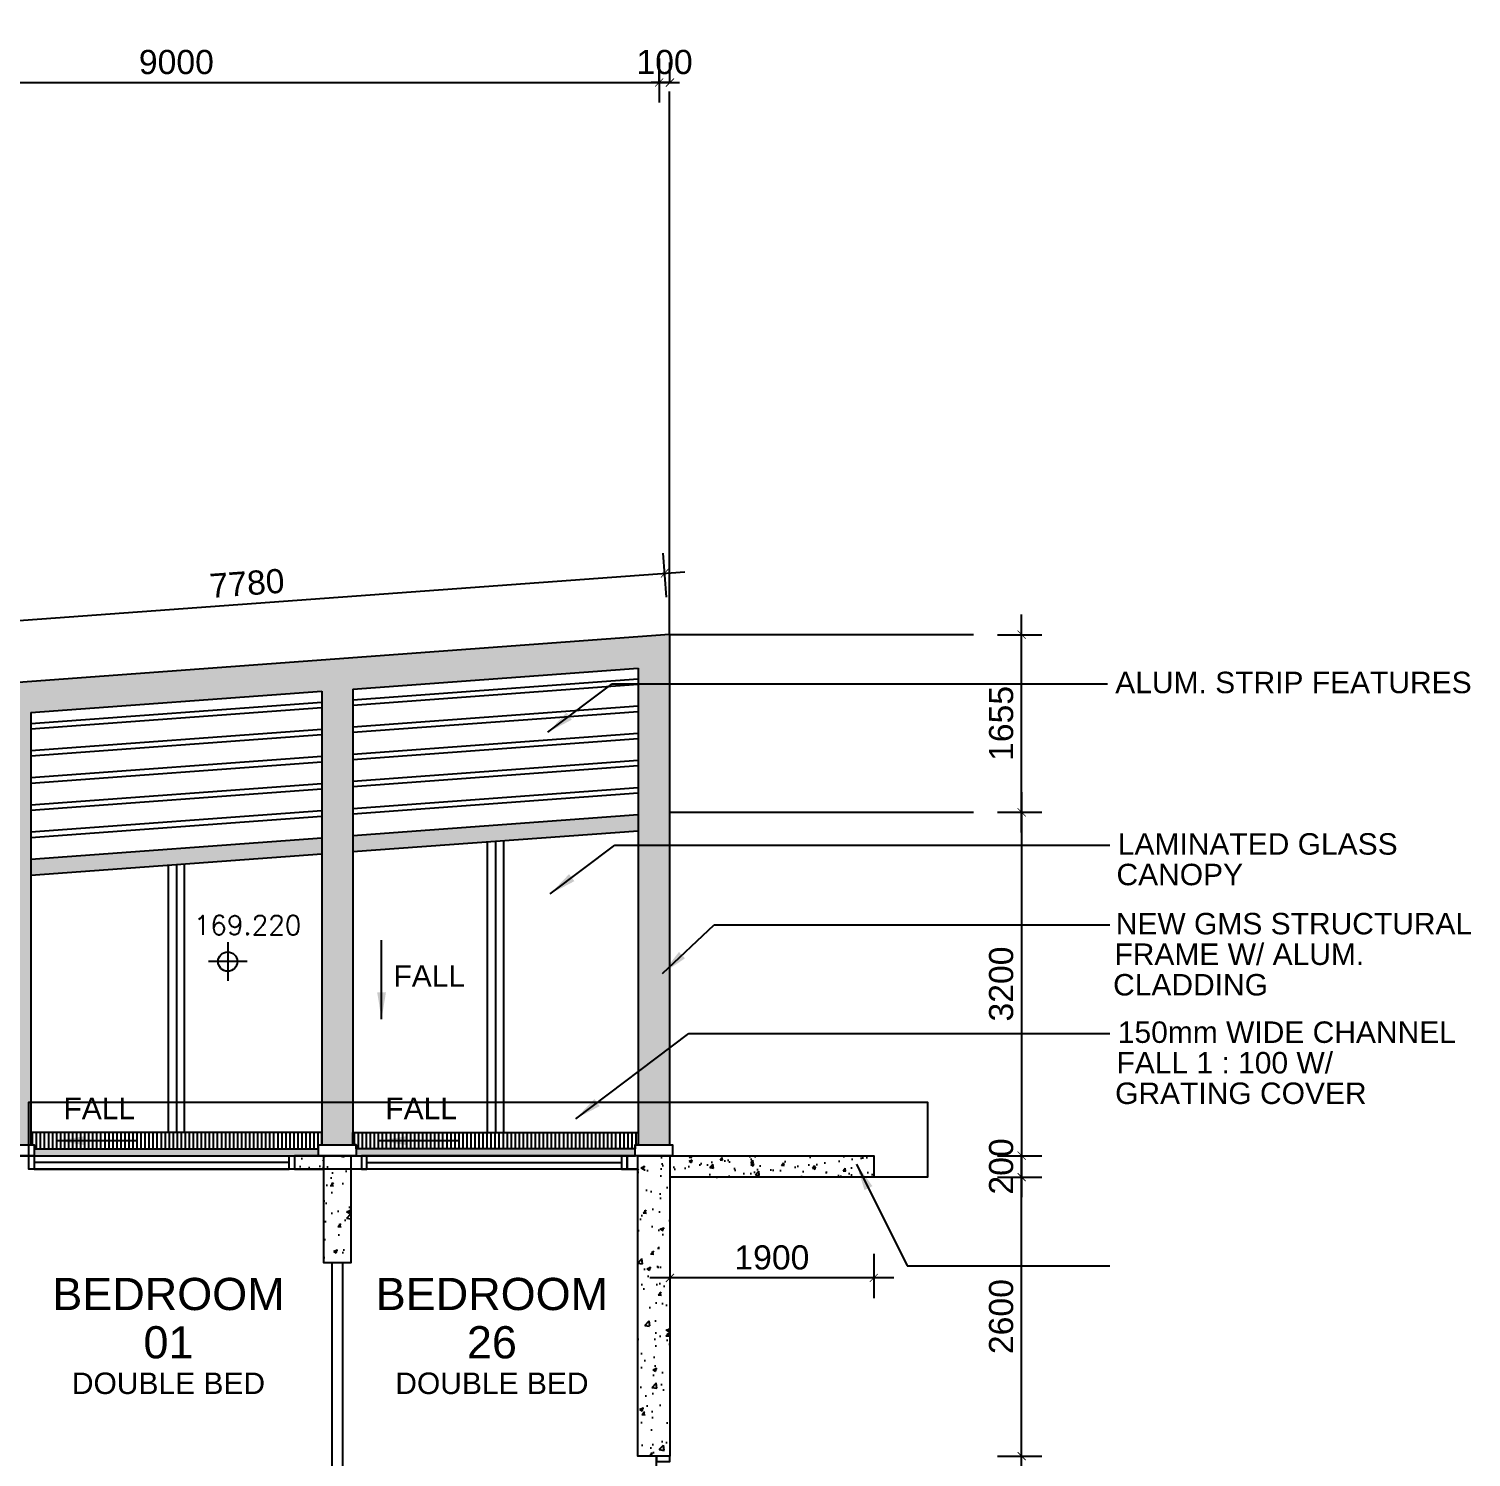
# Model space of a CAD drawing. Header units: millimetres. Extents: x 0 to 69068, y 299 to 37257.
# Drawn here: x 55625 to 69068, y 21113 to 34422 of the extents above; entities that cross this region are included whole.
import ezdxf
from ezdxf.enums import TextEntityAlignment as Align

# ---------------------------------------------------------------- set-up
doc = ezdxf.new("R2010")
doc.units = ezdxf.units.MM
doc.layers.get('Defpoints').update_dxf_attribs({"color": 8})
for name, color, linetype in [('Architectural Features', 8, 'Continuous'), ('arrow', 8, 'Continuous'), ('CANOPY', 8, 'Continuous'), ('DLN032__', 8, 'Continuous'), ('Dry Wall', 8, 'Continuous'), ('GBP Dim', 8, 'Continuous'), ('GBP Text 200', 8, 'Continuous'), ('GBP Text 250', 8, 'Continuous'), ('GBP_MARKS', 8, 'Continuous'), ('hatch', 8, 'Continuous'), ('LEVEL', 8, 'Continuous'), ('TEXT', 8, 'Continuous'), ('WALL-NEW', 8, 'Continuous'), ('WALL-STRUCTURE', 8, 'Continuous'), ('WINDOW', 8, 'Continuous'), ('zzz-room mix', 8, 'Continuous')]:
    doc.layers.add(name, color=color, linetype=linetype)
doc.styles.add('BH', font='arial.ttf')
doc.styles.add('ROMANS', font='romans.shx')
doc.styles.get("Standard").update_dxf_attribs({"font": 'arial.ttf'})
doc.dimstyles.new('200 GBP', dxfattribs={"dimscale": 1.5, "dimtxt": 150, "dimasz": 50, "dimexe": 125, "dimexo": 50, "dimgap": 50, "dimtad": 1, "dimdec": 0, "dimzin": 0, "dimdsep": 46, "dimtxsty": 'BH', "dimblk": 'ARCHTICK', "dimcen": 0.09, "dimdle": 125, "dimclrd": 9, "dimclre": 9, "dimclrt": 1, "dimadec": 0, "dimazin": 0, "dimtfac": 1, "dimtdec": 0, "dimtix": 1, "dimtmove": 2, "dimatfit": 3, "dimldrblk": 'ARCHTICK', "dimfxl": 300, "dimfxlon": 1, "dimtolj": 1, "dimtzin": 0, "dimarcsym": 0})
doc.dimstyles.get("Standard").update_dxf_attribs({"dimtxt": 0.18, "dimasz": 0.18, "dimexe": 0.18, "dimexo": 0.0625, "dimgap": 0.09, "dimtad": 0, "dimtih": 1, "dimtoh": 1, "dimdec": 4, "dimzin": 0, "dimdsep": 46, "dimtxsty": 'Standard', "dimcen": 0.09, "dimadec": 0, "dimazin": 0, "dimtfac": 1, "dimtdec": 4, "dimtofl": 0, "dimtmove": 0, "dimatfit": 3, "dimfxl": 1, "dimtolj": 1, "dimtzin": 0, "dimarcsym": 0})
pattern_1 = [(50, (-578661.28, 750822.8), (364.36934, -31.87817), [38.1, -419.1]), (355, (-578661.28, 750822.8), (-70.48565, 382.11329), [30.48, -335.28]), (100.451, (-578630.9, 750820.15), (293.885, 350.23338), [32.38, -356.18]), (46.1842, (-578661.3, 750924.4), (542.15808, -84.08466), [57.15, -628.65]), (96.6356, (-578616.1, 750917.4), (474.80847, 494.8511), [48.57, -534.27]), (351.184, (-578661.3, 750924.4), (474.8092, 494.85024), [45.72, -502.92]), (21, (-578610.48, 750899), (303.22976, -204.53104), [38.1, -419.1]), (326, (-578610.48, 750899), (123.60406, 368.37593), [30.48, -335.28]), (71.4514, (-578585.2, 750881.97), (426.83298, 163.84572), [32.38, -356.18]), (37.5, (-578661.28, 750822.81), (6.177207, 169.110078), [0, -331.216, 0, -340.36, 0, -336.55]), (7.5, (-578661.28, 750822.81), (133.639325, 200.36115), [0, -194.056, 0, -323.596, 0, -128.27]), (327.5, (-578774.56, 750822.81), (271.18119, -11.457488), [0, -127, 0, -396.24, 0, -525.78]), (317.5, (-578825.36, 750822.8), (296.25836, 50.85298), [0, -165.1, 0, -263.144, 0, -373.38])]

# ---------------------------------------------------------------- blocks, each defined once
blk = doc.blocks.new('_ArchTick')
at = {"color": 0, "const_width": 0.1}
blk.add_lwpolyline([(0.5, 0.5), (-0.5, -0.5)], dxfattribs=at)
blk = doc.blocks.new('*D256')
at = {"layer": 'Defpoints', "color": 0, "transparency": 16777216}
for p in [(52500, 34422), (61500, 34422), (61500, 33922)]:
    blk.add_point(p, dxfattribs=at)
at = {"layer": 'GBP Dim', "color": 9, "lineweight": -2, "transparency": 16777216}
for p, q in [((52500, 34147), (52500, 33735)), ((61500, 34147), (61500, 33735)), ((52313, 33922), (61688, 33922))]:
    blk.add_line(p, q, dxfattribs=at)
at = {"layer": 'GBP Dim', "color": 9, "lineweight": -2, "transparency": 16777216, "xscale": 75, "yscale": 75, "zscale": 75, "rotation": 180}
blk.add_blockref('_ArchTick', (52500, 33922), dxfattribs=at)
at = {"layer": 'GBP Dim', "color": 9, "lineweight": -2, "transparency": 16777216, "xscale": 75, "yscale": 75, "zscale": 75}
blk.add_blockref('_ArchTick', (61500, 33922), dxfattribs=at)
at = {"layer": 'GBP Dim', "transparency": 16777216, "insert": (57000, 34112), "char_height": 225, "attachment_point": 5, "style": 'BH'}
blk.add_mtext('\\A1;9000', dxfattribs=at)
blk = doc.blocks.new('*D272')
at = {"layer": 'Defpoints', "color": 0, "transparency": 16777216}
for p in [(62100, 23723), (64878, 23723), (62100, 21123)]:
    blk.add_point(p, dxfattribs=at)
at = {"layer": 'GBP Dim', "color": 9, "lineweight": -2, "transparency": 16777216}
for p, q in [((64878, 20935), (64878, 23910)), ((64653, 23723), (65066, 23723)), ((64653, 21123), (65066, 21123))]:
    blk.add_line(p, q, dxfattribs=at)
at = {"layer": 'GBP Dim', "color": 9, "lineweight": -2, "transparency": 16777216, "xscale": 75, "yscale": 75, "zscale": 75}
for p, rotation in [((64878, 23723), 90), ((64878, 21123), 270)]:
    blk.add_blockref('_ArchTick', p, dxfattribs=dict(at, rotation=rotation))
at = {"layer": 'GBP Dim', "transparency": 16777216, "insert": (64688, 22423), "char_height": 225, "attachment_point": 5, "rotation": 90, "style": 'BH'}
blk.add_mtext('\\A1;2600', dxfattribs=at)
blk = doc.blocks.new('*D278')
at = {"layer": 'Defpoints', "color": 0, "transparency": 16777216}
for p in [(64428, 27122), (64428, 23922), (64878, 23922)]:
    blk.add_point(p, dxfattribs=at)
at = {"layer": 'GBP Dim', "color": 9, "lineweight": -2, "transparency": 16777216}
for p, q in [((64878, 27310), (64878, 23735)), ((64653, 27122), (65065, 27122)), ((64653, 23922), (65065, 23922))]:
    blk.add_line(p, q, dxfattribs=at)
at = {"layer": 'GBP Dim', "color": 9, "lineweight": -2, "transparency": 16777216, "xscale": 75, "yscale": 75, "zscale": 75}
for p, rotation in [((64878, 27122), 90), ((64878, 23922), 270)]:
    blk.add_blockref('_ArchTick', p, dxfattribs=dict(at, rotation=rotation))
at = {"layer": 'GBP Dim', "transparency": 16777216, "insert": (64688, 25522), "char_height": 225, "attachment_point": 5, "rotation": 90, "style": 'BH'}
blk.add_mtext('\\A1;3200', dxfattribs=at)
blk = doc.blocks.new('*D293')
at = {"layer": 'Defpoints', "color": 0, "transparency": 16777216}
for p in [(61600, 23722), (63500, 23722), (61600, 22783)]:
    blk.add_point(p, dxfattribs=at)
at = {"layer": 'GBP Dim', "color": 9, "lineweight": -2, "transparency": 16777216}
for p, q in [((61600, 23008), (61600, 22596)), ((63500, 23008), (63500, 22596)), ((63687, 22783), (61412, 22783))]:
    blk.add_line(p, q, dxfattribs=at)
at = {"layer": 'GBP Dim', "color": 9, "lineweight": -2, "transparency": 16777216, "xscale": 75, "yscale": 75, "zscale": 75, "rotation": 180}
blk.add_blockref('_ArchTick', (61600, 22783), dxfattribs=at)
at = {"layer": 'GBP Dim', "color": 9, "lineweight": -2, "transparency": 16777216, "xscale": 75, "yscale": 75, "zscale": 75}
blk.add_blockref('_ArchTick', (63500, 22783), dxfattribs=at)
at = {"layer": 'GBP Dim', "transparency": 16777216, "insert": (62550, 22973), "char_height": 225, "attachment_point": 5, "style": 'BH'}
blk.add_mtext('\\A1;1900', dxfattribs=at)
blk = doc.blocks.new('*D359')
at = {"layer": 'Defpoints', "color": 0, "transparency": 16777216}
for p in [(53478, 23922), (53478, 23723), (64878, 23723)]:
    blk.add_point(p, dxfattribs=at)
at = {"layer": 'GBP Dim', "color": 9, "lineweight": -2, "transparency": 16777216}
for p, q in [((64878, 24110), (64878, 23535)), ((64653, 23922), (65065, 23922)), ((64653, 23723), (65065, 23723))]:
    blk.add_line(p, q, dxfattribs=at)
at = {"layer": 'GBP Dim', "color": 9, "lineweight": -2, "transparency": 16777216, "xscale": 75, "yscale": 75, "zscale": 75}
for p, rotation in [((64878, 23922), 90), ((64878, 23723), 270)]:
    blk.add_blockref('_ArchTick', p, dxfattribs=dict(at, rotation=rotation))
at = {"layer": 'GBP Dim', "transparency": 16777216, "insert": (64688, 23822), "char_height": 225, "attachment_point": 5, "rotation": 90, "style": 'BH'}
blk.add_mtext('\\A1;200', dxfattribs=at)
blk = doc.blocks.new('*D378')
at = {"layer": 'Defpoints', "color": 0, "transparency": 16777216}
for p in [(61500, 33922), (61500, 33922), (61600, 33922)]:
    blk.add_point(p, dxfattribs=at)
at = {"layer": 'GBP Dim', "color": 9, "lineweight": -2, "transparency": 16777216}
for p, q in [((61500, 33922), (61500, 34110)), ((61600, 33922), (61600, 34110)), ((61500, 33922), (61425, 33922)), ((61600, 33922), (61500, 33922)), ((61600, 33922), (61675, 33922))]:
    blk.add_line(p, q, dxfattribs=at)
at = {"layer": 'GBP Dim', "color": 9, "lineweight": -2, "transparency": 16777216, "xscale": 75, "yscale": 75, "zscale": 75}
blk.add_blockref('_ArchTick', (61500, 33922), dxfattribs=at)
at = {"layer": 'GBP Dim', "color": 9, "lineweight": -2, "transparency": 16777216, "xscale": 75, "yscale": 75, "zscale": 75, "rotation": 180}
blk.add_blockref('_ArchTick', (61600, 33922), dxfattribs=at)
at = {"layer": 'GBP Dim', "transparency": 16777216, "insert": (61550, 34112), "char_height": 225, "attachment_point": 5, "style": 'BH'}
blk.add_mtext('\\A1;100', dxfattribs=at)
blk = doc.blocks.new('ELEX')
at = {"layer": 'DLN032__'}
for p, q in [((0, 0.5), (0, -0.5)), ((0.5, 0), (-0.5, 0))]:
    blk.add_line(p, q, dxfattribs=at)
blk.add_circle((0, 0), 0.25, dxfattribs=at)
at = {"layer": 'DLN032__', "style": 'ROMANS'}
blk.add_attdef('ELEX', (0.257, 0.354), '', height=0.5, dxfattribs=at)
blk = doc.blocks.new('*D429')
at = {"layer": 'Defpoints', "color": 0, "transparency": 16777216}
for p in [(61552, 29351), (61649, 28030), (53889, 27461)]:
    blk.add_point(p, dxfattribs=at)
at = {"layer": 'GBP Dim', "color": 9, "lineweight": -2, "transparency": 16777216}
for p, q in [((61568, 29126), (61538, 29538)), ((53605, 28768), (61739, 29364)), ((53809, 28557), (53779, 28969))]:
    blk.add_line(p, q, dxfattribs=at)
at = {"layer": 'GBP Dim', "color": 9, "lineweight": -2, "transparency": 16777216, "xscale": 75, "yscale": 75, "zscale": 75}
for p, rotation in [((61552, 29351), 4.194182783224863), ((53792, 28782), 184.1941827832248)]:
    blk.add_blockref('_ArchTick', p, dxfattribs=dict(at, rotation=rotation))
at = {"layer": 'GBP Dim', "transparency": 16777216, "insert": (57658, 29255), "char_height": 225, "attachment_point": 5, "rotation": 4.1942, "style": 'BH'}
blk.add_mtext('\\A1;7780', dxfattribs=at)
blk = doc.blocks.new('*D430')
at = {"layer": 'Defpoints', "color": 0, "transparency": 16777216}
for p in [(64428, 28777), (64878, 28777), (64428, 27122)]:
    blk.add_point(p, dxfattribs=at)
at = {"layer": 'GBP Dim', "color": 9, "lineweight": -2, "transparency": 16777216}
for p, q in [((64878, 26935), (64878, 28965)), ((64653, 28777), (65065, 28777)), ((64653, 27122), (65065, 27122))]:
    blk.add_line(p, q, dxfattribs=at)
at = {"layer": 'GBP Dim', "color": 9, "lineweight": -2, "transparency": 16777216, "xscale": 75, "yscale": 75, "zscale": 75}
for p, rotation in [((64878, 28777), 90), ((64878, 27122), 270)]:
    blk.add_blockref('_ArchTick', p, dxfattribs=dict(at, rotation=rotation))
at = {"layer": 'GBP Dim', "transparency": 16777216, "insert": (64688, 27950), "char_height": 225, "attachment_point": 5, "rotation": 90, "style": 'BH'}
blk.add_mtext('\\A1;1655', dxfattribs=at)

msp = doc.modelspace()

# ---------------------------------------------------------------- hatches: boundary and pattern name
at = {"layer": 'CANOPY'}
h = msp.add_hatch(dxfattribs=at)
h.set_pattern_fill('DOTS', color=256, scale=800, angle=45, style=0)
h.set_pattern_definition([(45, (55355, 24022.22), (-17.67767, 53.033), [0, -50])])
h.paths.add_polyline_path([(61305, 24022.2), (61305, 28466.1), (58645, 28271), (58645, 24022.2), (58355, 24022.2), (58355, 28249.7), (55645, 28051), (55645, 24022.2), (55355, 24022.2), (55355, 28320.5), (61595, 28778.1), (61595, 24022.2)])
h = msp.add_hatch(dxfattribs=at)
h.set_pattern_fill('DOTS', color=256, scale=800, angle=45, style=0)
h.set_pattern_definition([(45, (-191271.786, 129994.546), (-17.6776695, 53.033009), [0, -50])])
h.paths.add_polyline_path([(58325, 23987.2), (55675, 23987.2), (55675, 23922.2), (58325, 23922.2)])
h.paths.add_polyline_path([(61275, 23987.2), (58675, 23987.2), (58675, 23922.2), (61275, 23922.2)])
h.paths.add_polyline_path([(55355, 26664.6), (55355, 26514.2), (54114.8, 26423.3), (54293.4, 23987.2), (55325, 23987.2), (55325, 23922.2), (54147.8, 23922.2), (53954.2, 26561.9)])
h.paths.add_polyline_path([(58355, 26884.6), (58355, 26734.2), (55645, 26535.5), (55645, 26685.9)])
h.paths.add_polyline_path([(61305, 27101), (61305, 26950.6), (58645, 26755.5), (58645, 26905.9)])
h.paths.add_polyline_path([(54153.7, 26576.5), (54164.7, 26426.9), (54114.8, 26423.3), (54216.1, 25039.7), (54066.7, 25028.7), (53954.2, 26561.9)], flags=17)
h = msp.add_hatch(dxfattribs=at)
h.set_pattern_fill('ANSI31', color=256, scale=300, angle=45, style=0)
h.set_pattern_definition([(90, (25884.79, 70702.054), (-37.5, 7e-15), [])])
h.paths.add_polyline_path([(55645, 24137.2), (55645, 24022.2), (55675, 24022.2), (55675, 23987.2), (58325, 23987.2), (58325, 24022.2), (58355, 24022.2), (58355, 24137.2)])
h.paths.add_polyline_path([(61305, 24137.2), (61305, 24022.2), (61275, 24022.2), (61275, 23987.2), (58675, 23987.2), (58675, 24022.2), (58645, 24022.2), (58645, 24137.2)])
h.paths.add_polyline_path([(54282.4, 24137.2), (54293.4, 23987.2), (55325, 23987.2), (55325, 24022.2), (55355, 24022.2), (55355, 24137.2)])
at = {"layer": 'hatch'}
h = msp.add_hatch(dxfattribs=at)
h.set_pattern_fill('AR-CONC', color=256, scale=40, style=0)
h.set_pattern_definition([(50, (-2500, -11527.6), (286.9041, -25.10085), [30, -330]), (355, (-2500, -11527.6), (-55.5005, 300.8769), [24, -264]), (100.4514, (-2476.1, -11529.68), (231.4038, 275.7758), [25.4961, -280.4568]), (46.1842, (-2500, -11447.6), (426.8964, -66.2076), [45, -495]), (96.6356, (-2464.43, -11453.1), (373.865, 389.6471), [38.244, -420.6852]), (351.1842, (-2500, -11447.6), (373.8648, 389.6474), [36, -396]), (21, (-2460, -11467.6), (238.7628, -161.04756), [30, -330]), (326, (-2460, -11467.6), (97.3261, 290.06), [24, -264]), (71.4514, (-2440.1, -11481), (336.089, 129.0122), [25.4961, -280.4568]), (37.5, (-2500, -11527.59), (4.86394, 133.15754), [0, -260.8, 0, -268, 0, -265]), (7.5, (-2500, -11527.59), (105.22781, 157.76468), [0, -152.8, 0, -254.8, 0, -101]), (327.5, (-2589.2, -11527.59), (213.52897, -9.02195), [0, -100, 0, -312, 0, -414]), (317.5, (-2629.2, -11527.59), (233.27447, 40.042), [0, -130, 0, -207.2, 0, -294])])
edge = h.paths.add_edge_path()
edge.add_line((58375, 23922.4), (58375, 23922.4))
edge.add_line((58375, 23922.4), (58100, 23922.4))
edge.add_line((58100, 23922.4), (58100, 23797.4))
edge.add_line((58100, 23797.4), (58375, 23797.4))
h = msp.add_hatch(dxfattribs=at)
h.set_pattern_fill('AR-CONC', color=256, scale=2, style=0)
h.set_pattern_definition(pattern_1)
h.paths.add_polyline_path([(58625, 22922.5), (58375, 22922.5), (58375, 23922.5), (58625, 23922.5)])
h = msp.add_hatch(dxfattribs=at)
h.set_pattern_fill('AR-CONC', color=256, scale=2, style=0)
h.set_pattern_definition(pattern_1)
h.paths.add_polyline_path([(61600, 21122.5), (61300, 21122.5), (61300, 23922.3), (61600, 23922.3)])
h = msp.add_hatch(dxfattribs=at)
h.set_pattern_fill('AR-CONC', color=256, scale=40, style=0)
h.set_pattern_definition([(50, (-581551.98, 734102.64), (286.904073, -25.100854), [30, -330]), (355, (-581551.98, 734102.64), (-55.50053, 300.87685), [24, -264]), (100.4514, (-581528.07, 734100.55), (231.40375, 275.77582), [25.49608, -280.456845]), (46.1842, (-581551.98, 734182.64), (426.89642, -66.2076), [45, -495]), (96.6356, (-581516.4, 734177.13), (373.86508, 389.64715), [38.24412, -420.6852]), (351.1842, (-581552, 734182.64), (373.86478, 389.64744), [36, -396]), (21, (-581511.98, 734162.64), (238.76282, -161.047556), [30, -330]), (326, (-581511.98, 734162.64), (97.32613, 290.06002), [24, -264]), (71.4514, (-581492.08, 734149.22), (336.08905, 129.0122), [25.49608, -280.456845]), (37.5, (-581551.98, 734102.64), (4.863942, 133.157542), [0, -260.8, 0, -268, 0, -265]), (7.5, (-581551.98, 734102.64), (105.227815, 157.764685), [0, -152.8, 0, -254.8, 0, -101]), (327.5, (-581641.18, 734102.64), (213.528974, -9.021949), [0, -100, 0, -312, 0, -414]), (317.5, (-581681.18, 734102.64), (233.274468, 40.041993), [0, -130, 0, -207.2, 0, -294])])
edge = h.paths.add_edge_path()
edge.add_line((61600, 23922.3), (61600, 23922.3))
edge.add_line((61600, 23922.3), (63500, 23922.3))
edge.add_line((63500, 23922.3), (63500, 23722.4))
edge.add_line((63500, 23722.4), (61600, 23722.4))

# ---------------------------------------------------------------- linework, layer by layer
at = {"layer": 'Architectural Features', "ltscale": 50}
msp.add_lwpolyline([(55625, 23922.5), (55625, 24422.5), (64000, 24422.5), (64000, 23722.4), (63500, 23722.4)], dxfattribs=at)
at = {"layer": 'CANOPY'}
for p, q in [((61595, 28778.1), (55355, 28320.5)), ((61595, 28778.1), (61595, 24022.2)), ((58645, 28271), (61305, 28466.1)), ((58645, 28171), (61305, 28366.1)), ((61305, 28466.1), (61305, 24022.2)), ((55645, 28051), (58355, 28249.7)), ((58355, 28249.7), (58355, 24022.2)), ((58645, 28120.9), (61305, 28316)), ((58645, 28271), (58645, 24022.2)), ((55645, 27951), (58355, 28149.8)), ((55645, 27900.9), (58355, 28099.6)), ((58645, 27918), (61305, 28113.1)), ((55645, 28051), (55645, 24022.2)), ((58645, 27867.9), (61305, 28062.9)), ((55645, 27698), (58355, 27896.7)), ((55645, 27647.9), (58355, 27846.6)), ((58645, 27665), (61305, 27860)), ((58645, 27614.8), (61305, 27809.9)), ((55645, 27445), (58355, 27643.7)), ((55645, 27394.8), (58355, 27593.6)), ((58645, 27411.9), (61305, 27607)), ((58645, 27361.8), (61305, 27556.9)), ((55645, 27191.9), (58355, 27390.7)), ((55645, 27141.8), (58355, 27340.5)), ((58645, 27158.9), (61305, 27354)), ((58645, 27108.8), (61305, 27303.8)), ((55645, 26938.9), (58355, 27137.6)), ((55645, 26888.8), (58355, 27087.5)), ((58645, 26905.9), (61305, 27101)), ((58645, 26755.5), (61305, 26950.6)), ((55645, 26685.9), (58355, 26884.6)), ((55645, 26535.5), (58355, 26734.2)), ((54147.8, 23922.2), (61280, 23922.2))]:
    msp.add_line(p, q, dxfattribs=at)
at = {"layer": 'CANOPY', "ltscale": 500}
for p, q in [((59900, 24137.2), (59900, 26847.5)), ((60050, 26858.5), (60050, 24137.2)), ((56925, 26629.4), (56925, 24137.2)), ((57075, 24137.2), (57075, 26640.4))]:
    msp.add_line(p, q, dxfattribs=at)
at = {"layer": 'CANOPY'}
for points in [[(59975, 26853), (59975, 24137.2)], [(57000, 26634.9), (57000, 24137.2)], [(55645, 24137.2), (55645, 24022.2), (55675, 24022.2), (55675, 23987.2), (58325, 23987.2), (58325, 24022.2), (58355, 24022.2), (58355, 24137.2), (55645, 24137.2)], [(61305, 24137.2), (61305, 24022.2), (61275, 24022.2), (61275, 23987.2), (58675, 23987.2), (58675, 24022.2), (58645, 24022.2), (58645, 24137.2), (61305, 24137.2)]]:
    msp.add_lwpolyline(points, dxfattribs=at)
for points in [[(55325, 24022.2), (55675, 24022.2), (55675, 23922.2), (55325, 23922.2)], [(58325, 24022.2), (58675, 24022.2), (58675, 23922.2), (58325, 23922.2)], [(61275, 24022.2), (61625, 24022.2), (61625, 23922.2), (61275, 23922.2)]]:
    msp.add_lwpolyline(points, close=True, dxfattribs=at)
at = {"layer": 'Dry Wall'}
for points in [[(58550, 22922.5), (58450, 22922.5), (58450, 20222.5), (58550, 20222.5), (58550, 20222.5)], [(58550, 20222.5), (58550, 22922.5)]]:
    msp.add_lwpolyline(points, dxfattribs=at)
at = {"layer": 'GBP_MARKS', "ltscale": 50}
for p, q in [((61595, 28778.3), (61595, 33838.6)), ((61595, 28778.3), (64427.8, 28778.3)), ((61595, 27122.4), (64427.8, 27122.4))]:
    msp.add_line(p, q, dxfattribs=at)
at = {"layer": 'WALL-NEW'}
for points in [[(58375, 23922.4), (58375, 23922.4), (58100, 23922.4), (58100, 23797.4), (58375, 23797.4)], [(58625, 23922.4), (58725, 23922.4), (58725, 23797.4), (58625, 23797.4)], [(61300, 23922.4), (61200, 23922.4), (61200, 23797.4), (61300, 23797.4)], [(61600, 23922.3), (61600, 23922.5), (63500, 23922.5), (63500, 23722.4), (61600, 23722.4), (61600, 23722.4)]]:
    msp.add_lwpolyline(points, dxfattribs=at)
at = {"layer": 'WALL-STRUCTURE'}
for points in [[(58375, 23922.4), (58375, 23922.5), (58625, 23922.5), (58625, 22922.5), (58375, 22922.5), (58375, 23922.5)], [(61600, 23922.3), (61600, 21122.4), (61300, 21122.4), (61301.1, 23922.3), (61600, 23922.3)]]:
    msp.add_lwpolyline(points, dxfattribs=at)
at = {"layer": 'WINDOW', "elevation": 0}
for points in [[(55675, 23922.4), (55675, 23797.3), (55625, 23797.3), (55625, 23922.4)], [(58725, 23922.5), (58725, 23797.4), (58775, 23797.4), (58775, 23922.5)]]:
    msp.add_lwpolyline(points, close=True, dxfattribs=at)
for points in [[(55675, 23922.4), (58050, 23922.4)], [(58050, 23859.8), (55675, 23859.9)], [(55675, 23797.3), (58050, 23797.3)]]:
    msp.add_lwpolyline(points, dxfattribs=at)
at = {"layer": 'WINDOW'}
for points in [[(58100, 23922.4), (58100, 23797.3), (58050, 23797.3), (58050, 23922.4)], [(61150, 23922.5), (61150, 23797.4), (61200, 23797.4), (61200, 23922.5)], [(61474.2, 21072.4), (61600, 21072.4), (61600, 21122.4), (61474.2, 21122.4)]]:
    msp.add_lwpolyline(points, close=True, dxfattribs=at)
for points in [[(61150, 23797.4), (58725, 23797.4)], [(61150, 23922.5), (58775, 23922.5)], [(58775, 23860), (61150, 23860)]]:
    msp.add_lwpolyline(points, dxfattribs=at)
at = {"layer": 'zzz-room mix'}
msp.add_lwpolyline([(55625, 17222.4), (56600.1, 17222.4), (56600.1, 17822.5), (57675.1, 17822.5), (57675.1, 18072.5), (58625, 18072.5), (58625, 17822.5), (59700, 17822.5), (59700, 17222.5), (61300, 17222.5), (61300, 19322.5), (61475, 19322.5), (61474.2, 21122.4), (61300, 21122.5), (61301.1, 23797.4), (55625, 23797.3)], dxfattribs=at)

# ---------------------------------------------------------------- block references
at = {"layer": 'DLN032__'}
ref = msp.add_blockref('ELEX', (57478.5, 25731.2), dxfattribs=dict(at, xscale=360, yscale=360, zscale=360))
ref.add_attrib('ELEX', '169.220', (57162.4, 25981), dxfattribs={"layer": 'LEVEL', "height": 180, "rotation": 360, "style": 'ROMANS'})

# ---------------------------------------------------------------- texts
at = {"layer": 'GBP Text 200', "style": 'BH'}
for s, p in [('ALUM. STRIP FEATURES', (65750.5, 28232)), ('LAMINATED GLASS', (65774.3, 26727.2)), ('NEW GMS STRUCTURAL ', (65755.4, 25984.6)), ('150mm WIDE CHANNEL', (65774.3, 24973.4))]:
    msp.add_text(s, height=200, dxfattribs=at).set_placement(p)
for s, p in [('CANOPY', (65761.8, 26442.5)), ('FRAME W/ ALUM.', (65742.9, 25699.9)), ('CLADDING', (65730.4, 25415.2)), ('FALL 1 : 100 W/', (65761.8, 24688.7)), ('GRATING COVER', (65749.3, 24404))]:
    msp.add_text(s, height=200, rotation=360, dxfattribs=at).set_placement(p)
for p in [(56926.3, 21701.6), (59940.9, 21701.6)]:
    msp.add_text('DOUBLE BED', height=200, dxfattribs=at).set_placement(p, align=Align.CENTER)
at = {"layer": 'GBP Text 250', "style": 'BH'}
for s, p in [('BEDROOM', (56926.3, 22483.8)), ('BEDROOM', (59940.9, 22483.8)), ('01', (56926.3, 22033.8)), ('26', (59940.9, 22033.8))]:
    msp.add_text(s, height=300, dxfattribs=at).set_placement(p, align=Align.CENTER)
at = {"layer": 'TEXT', "style": 'BH'}
for p in [(59023.1, 25497), (55947.6, 24262.4), (58947.6, 24262.4)]:
    msp.add_text('FALL', height=200, dxfattribs=at).set_placement(p)

# ---------------------------------------------------------------- dimensions: what is measured, and where the dimension line sits
at = {"layer": 'GBP Dim'}
for base, p1, p2, picture, middle in [((61500, 33922.4), (52500, 34422.4), (61500, 34422.4), '*D256', (57000, 34112.3)), ((61500, 33922.4), (61600, 33922.4), (61500, 33922.4), '*D378', (61550, 34112.3)), ((61600, 22783), (63500, 23722.4), (61600, 23722.4), '*D293', (62550, 22972.9))]:
    dim = msp.add_linear_dim(base=base, p1=p1, p2=p2, dimstyle='200 GBP', override={"dimclrt": 256, "dimfxl": 150}, dxfattribs=at)
    dim.commit()
    dim.dimension.update_dxf_attribs({"geometry": picture, "text_midpoint": middle})
for base, p1, p2, angle, picture, middle in [((61552, 29350.6), (53889.3, 27461.1), (61648.8, 28030.2), 4.19418, '*D429', (57658.3, 29255.5)), ((64877.8, 28777.3), (64427.8, 27122.4), (64427.8, 28777.3), 270, '*D430', (64687.9, 27949.9)), ((64877.8, 23922.4), (64427.8, 27122.4), (64427.8, 23922.4), 90, '*D278', (64687.8, 25522.4)), ((64878, 23722.5), (62100, 21122.5), (62100, 23722.5), 90, '*D272', (64688.2, 22422.5))]:
    dim = msp.add_linear_dim(base=base, p1=p1, p2=p2, angle=angle, dimstyle='200 GBP', override={"dimclrt": 256, "dimfxl": 150}, dxfattribs=at)
    dim.commit()
    dim.dimension.update_dxf_attribs({"geometry": picture, "text_midpoint": middle})
dim = msp.add_linear_dim(base=(64877.8, 23722.6), p1=(53477.8, 23922.2), p2=(53477.8, 23722.6), angle=90, dimstyle='200 GBP', override={"dimclrt": 256, "dimfxl": 150}, dxfattribs=at)
dim.commit()
dim.dimension.update_dxf_attribs({"geometry": '*D359', "text_midpoint": (64688.2, 23822.4), "dimtype": 160})

# ---------------------------------------------------------------- leaders
at = {"layer": 'arrow'}
for points in [[(60461.4, 27867.7), (61061.7, 28319.5), (65677.6, 28319.5)], [(60485.1, 26362.9), (61085.4, 26814.8), (65701.4, 26814.8)], [(61529.7, 25620.3), (62013, 26072.1), (65701.4, 26072.1)], [(58912.4, 25195.2), (58912.4, 25931.6)], [(60721.5, 24267.2), (61776, 25060.9), (65701.4, 25060.9)], [(55891.5, 24062.4), (56628, 24062.4)], [(58891.5, 24062.4), (59628, 24062.4)], [(63338.4, 23844.5), (63810.4, 22897.1), (65701.4, 22897.1)]]:
    msp.add_leader(points, dimstyle='Standard', override={"dimscale": 2, "dimtxt": 200, "dimasz": 125, "dimexe": 166.67, "dimexo": 100, "dimgap": 100, "dimtih": 0, "dimtoh": 0, "dimdec": 0, "dimrnd": 5.001, "dimtxsty": 'BH', "dimdle": 166.666667, "dimclrd": 9, "dimclre": 9, "dimclrt": 1, "dimtdec": 0, "dimtix": 1, "dimtofl": 1, "dimtmove": 2, "dimfxl": 50}, dxfattribs=at)

doc.saveas('drawing.dxf')
